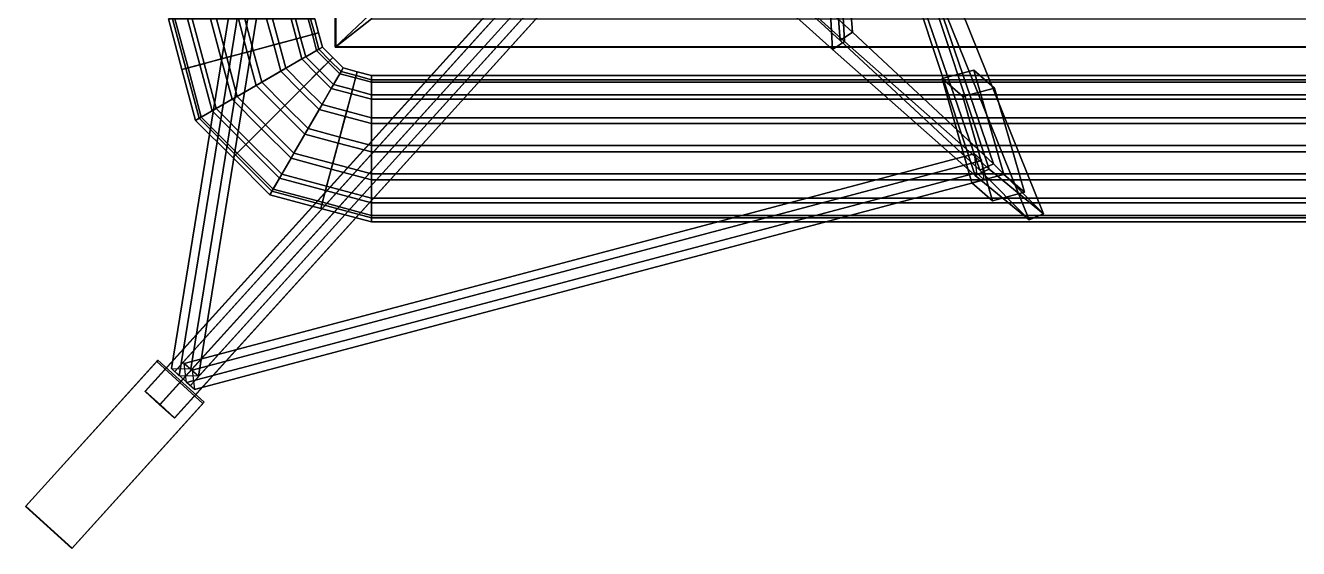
# Model space of a CAD drawing. Extents: x -9.3 to 15.5, y -7 to 5.4.
# Drawn here: x -9.266 to -6.783, y -7.033 to -6.013 of the extents above; entities that cross this region are included whole.
import ezdxf

# ---------------------------------------------------------------- set-up
doc = ezdxf.new("R2010")
doc.units = 0

msp = doc.modelspace()

# ---------------------------------------------------------------- linework, layer by layer
for points in [[(-8.6621, -6.0556, 11), (-8.6621, 5.0556, 11), (-8.6612, 5.055, 11), (-8.6612, -6.055, 11)], [(-8.3912, -5.8, 11), (-8.3912, 4.8, 11), (-8.6621, 5.0556, 11), (-8.6621, -6.0556, 11)], [(-8.6612, -6.055, 10.8), (-8.6612, 5.055, 10.8), (-8.5915, 5.0002, 10.8), (-8.5915, -6.0002, 10.8)], [(-8.6612, -6.055, 11), (-8.6612, 5.055, 11), (-8.6612, 5.055, 10.8), (-8.6612, -6.055, 10.8)], [(-8.9814, -6.682, 12.4928), (-8.9439, -6.6828, 12.5089), (-8.6885, -5.11, 11.9898), (-8.7261, -5.1092, 11.9738)], [(-8.9666, -6.6961, 12.4575), (-8.9814, -6.682, 12.4928), (-8.7261, -5.1092, 11.9738), (-8.7112, -5.1233, 11.9384)], [(-8.9439, -6.6828, 12.5089), (-8.9291, -6.6969, 12.4736), (-8.6737, -5.1241, 11.9545), (-8.6885, -5.11, 11.9898)], [(-8.9291, -6.6969, 12.4736), (-8.9666, -6.6961, 12.4575), (-8.7112, -5.1233, 11.9384), (-8.6737, -5.1241, 11.9545)], [(-7.8835, -5.4575, 12.4424), (-9.0332, -6.7266, 12.4653), (-9.0328, -6.7262, 12.51), (-7.8831, -5.4571, 12.487)], [(-7.855, -5.4837, 12.42), (-9.0047, -6.7528, 12.443), (-9.0332, -6.7266, 12.4653), (-7.8835, -5.4575, 12.4424)], [(-7.8831, -5.4571, 12.487), (-9.0328, -6.7262, 12.51), (-9.0039, -6.7519, 12.5323), (-7.8543, -5.4828, 12.5093)], [(-7.8262, -5.5094, 12.4424), (-8.9759, -6.7786, 12.4653), (-9.0047, -6.7528, 12.443), (-7.855, -5.4837, 12.42)], [(-7.8543, -5.4828, 12.5093), (-9.0039, -6.7519, 12.5323), (-8.9755, -6.7781, 12.51), (-7.8258, -5.509, 12.487)], [(-7.8258, -5.509, 12.487), (-8.9755, -6.7781, 12.51), (-8.9759, -6.7786, 12.4653), (-7.8262, -5.5094, 12.4424)], [(-7.6535, -6.0263, 13.3587), (-7.6757, -5.7373, 12.9911), (-7.8998, -5.5328, 13.0723), (-8.0332, -5.6798, 13.4963)], [(-7.677, -6.0424, 13.3475), (-8.0518, -5.7004, 13.4833), (-7.9192, -5.5543, 13.0619), (-7.6991, -5.7551, 12.9822)], [(-7.6691, -6.0444, 11.5785), (-8.0512, -5.7007, 11.4406), (-7.9105, -5.5451, 11.8591), (-7.6849, -5.748, 11.9404)], [(-7.6924, -6.0602, 11.5904), (-7.7082, -5.7656, 11.9502), (-7.9297, -5.5664, 11.8703), (-8.0696, -5.721, 11.4543)], [(-8.9589, -6.6698, 12.4775), (-8.975, -6.6876, 12.5106), (-8.0643, -5.6813, 13.4936), (-8.0482, -5.6635, 13.4606)], [(-8.975, -6.6876, 12.5106), (-8.9447, -6.715, 12.5106), (-8.034, -5.7087, 13.4937), (-8.0643, -5.6813, 13.4936)], [(-8.9286, -6.6972, 12.4775), (-8.9589, -6.6698, 12.4775), (-8.0482, -5.6635, 13.4606), (-8.0179, -5.6909, 13.4606)], [(-7.677, -6.0424, 13.3475), (-7.6535, -6.0263, 13.3587), (-8.0332, -5.6798, 13.4963), (-8.0518, -5.7004, 13.4833)], [(-8.9447, -6.715, 12.5106), (-8.9286, -6.6972, 12.4775), (-8.0179, -5.6909, 13.4606), (-8.034, -5.7087, 13.4937)], [(-7.6691, -6.0444, 11.5785), (-7.6924, -6.0602, 11.5904), (-8.0696, -5.721, 11.4543), (-8.0512, -5.7007, 11.4406)], [(-7.677, -6.0424, 13.3475), (-7.6991, -5.7551, 12.9822), (-7.5394, -5.9038, 12.7641), (-7.4051, -6.2954, 12.9763)], [(-7.3869, -6.2931, 11.9548), (-7.6691, -6.0444, 11.5785), (-7.6849, -5.748, 11.9404), (-7.5184, -5.8948, 12.1625)], [(-7.6535, -6.0263, 13.3587), (-7.3779, -6.2827, 12.9826), (-7.5131, -5.8887, 12.7692), (-7.6757, -5.7373, 12.9911)], [(-7.414, -6.3057, 11.9618), (-7.5446, -5.9098, 12.1683), (-7.7082, -5.7656, 11.9502), (-7.6924, -6.0602, 11.5904)], [(5.2088, -5.8, 11), (-8.3912, -5.8, 11), (-8.6621, -6.0556, 11), (5.4796, -6.0556, 11)], [(-7.3088, -6.3918, 12.4691), (-7.4829, -5.9604, 12.4663), (-7.5446, -5.9098, 12.1683), (-7.414, -6.3057, 11.9618)], [(-7.4051, -6.2954, 12.9763), (-7.5394, -5.9038, 12.7641), (-7.4829, -5.9604, 12.4663), (-7.3088, -6.3918, 12.4691)], [(-7.2804, -6.3804, 12.4687), (-7.3869, -6.2931, 11.9548), (-7.5184, -5.8948, 12.1625), (-7.4555, -5.9463, 12.4659)], [(-7.3779, -6.2827, 12.9826), (-7.2804, -6.3804, 12.4687), (-7.4555, -5.9463, 12.4659), (-7.5131, -5.8887, 12.7692)], [(-8.9611, -6.0992, 6.7271), (-8.9535, -6.0972, 6.7823), (-8.9795, -6.0001, 6.7823), (-8.9876, -6.0001, 6.7271)], [(-8.9611, -6.0992, 6.7271), (-8.9876, -6.0001, 6.7271), (-8.9748, -6.0001, 6.6727), (-8.9491, -6.096, 6.6727)], [(-8.9262, -6.0898, 6.8298), (-8.9502, -6.0001, 6.8298), (-8.9795, -6.0001, 6.7823), (-8.9535, -6.0972, 6.7823)], [(-8.9179, -6.0876, 6.628), (-8.9491, -6.096, 6.6727), (-8.9748, -6.0001, 6.6727), (-8.9414, -6.0001, 6.628)], [(-8.9262, -6.0898, 6.8298), (-8.8844, -6.0786, 6.8632), (-8.9054, -6.0001, 6.8632), (-8.9502, -6.0001, 6.8298)], [(-8.9179, -6.0876, 6.628), (-8.9414, -6.0001, 6.628), (-8.8939, -6.0001, 6.5986), (-8.8736, -6.0757, 6.5986)], [(-8.8337, -6.0651, 6.876), (-8.8511, -6.0001, 6.876), (-8.9054, -6.0001, 6.8632), (-8.8844, -6.0786, 6.8632)], [(-8.8221, -6.0619, 6.5906), (-8.8736, -6.0757, 6.5986), (-8.8939, -6.0001, 6.5986), (-8.8386, -6.0001, 6.5906)], [(-8.8337, -6.0651, 6.876), (-8.7822, -6.0512, 6.868), (-8.7959, -6.0001, 6.868), (-8.8511, -6.0001, 6.876)], [(-8.8221, -6.0619, 6.5906), (-8.8386, -6.0001, 6.5906), (-8.7843, -6.0001, 6.6034), (-8.7714, -6.0483, 6.6034)], [(-8.7378, -6.0394, 6.8386), (-8.7483, -6.0001, 6.8386), (-8.7959, -6.0001, 6.868), (-8.7822, -6.0512, 6.868)], [(-8.7296, -6.0372, 6.6368), (-8.7714, -6.0483, 6.6034), (-8.7843, -6.0001, 6.6034), (-8.7395, -6.0001, 6.6368)], [(-8.7378, -6.0394, 6.8386), (-8.7067, -6.031, 6.7939), (-8.715, -6.0001, 6.7939), (-8.7483, -6.0001, 6.8386)], [(-8.7296, -6.0372, 6.6368), (-8.7395, -6.0001, 6.6368), (-8.7102, -6.0001, 6.6843), (-8.7022, -6.0298, 6.6843)], [(-8.6947, -6.0278, 6.7395), (-8.7021, -6.0001, 6.7395), (-8.715, -6.0001, 6.7939), (-8.7067, -6.031, 6.7939)], [(-8.6947, -6.0278, 6.7395), (-8.7022, -6.0298, 6.6843), (-8.7102, -6.0001, 6.6843), (-8.7021, -6.0001, 6.7395)], [(5.4788, -6.055, 10.8), (-8.6612, -6.055, 10.8), (-8.5915, -6.0002, 10.8), (5.4088, -6, 10.8)], [(-8.7378, -6.0394, 6.8386), (-8.7273, -6.0786, 6.8386), (-8.6984, -6.0619, 6.7939), (-8.7067, -6.031, 6.7939)], [(-8.7296, -6.0372, 6.6368), (-8.7022, -6.0298, 6.6843), (-8.6943, -6.0595, 6.6843), (-8.7197, -6.0742, 6.6368)], [(-8.6947, -6.0278, 6.7395), (-8.7067, -6.031, 6.7939), (-8.6984, -6.0619, 6.7939), (-8.6873, -6.0555, 6.7395)], [(-8.6947, -6.0278, 6.7395), (-8.6873, -6.0555, 6.7395), (-8.6943, -6.0595, 6.6843), (-8.7022, -6.0298, 6.6843)], [(-7.6535, -6.0263, 13.3587), (-7.677, -6.0424, 13.3475), (-7.4051, -6.2954, 12.9763), (-7.3779, -6.2827, 12.9826)], [(-8.8337, -6.0651, 6.876), (-8.8163, -6.13, 6.876), (-8.7685, -6.1024, 6.868), (-8.7822, -6.0512, 6.868)], [(-8.8221, -6.0619, 6.5906), (-8.7714, -6.0483, 6.6034), (-8.7585, -6.0966, 6.6034), (-8.8055, -6.1237, 6.5906)], [(-8.7378, -6.0394, 6.8386), (-8.7822, -6.0512, 6.868), (-8.7685, -6.1024, 6.868), (-8.7273, -6.0786, 6.8386)], [(-8.7296, -6.0372, 6.6368), (-8.7197, -6.0742, 6.6368), (-8.7585, -6.0966, 6.6034), (-8.7714, -6.0483, 6.6034)], [(-8.667, -6.0758, 6.7395), (-8.6873, -6.0555, 6.7395), (-8.6984, -6.0619, 6.7939), (-8.6758, -6.0845, 6.7939)], [(-8.667, -6.0758, 6.7395), (-8.6725, -6.0813, 6.6843), (-8.6943, -6.0595, 6.6843), (-8.6873, -6.0555, 6.7395)], [(5.4796, -6.0556, 11), (-8.6621, -6.0556, 11), (-8.6612, -6.055, 11), (5.4788, -6.055, 11)], [(5.4788, -6.055, 11), (-8.6612, -6.055, 11), (-8.6612, -6.055, 10.8), (5.4788, -6.055, 10.8)], [(-7.3869, -6.2931, 11.9548), (-7.414, -6.3057, 11.9618), (-7.6924, -6.0602, 11.5904), (-7.6691, -6.0444, 11.5785)], [(-8.9262, -6.0898, 6.8298), (-8.9021, -6.1795, 6.8298), (-8.8634, -6.1571, 6.8632), (-8.8844, -6.0786, 6.8632)], [(-8.9179, -6.0876, 6.628), (-8.8736, -6.0757, 6.5986), (-8.8534, -6.1514, 6.5986), (-8.8945, -6.1751, 6.628)], [(-8.8337, -6.0651, 6.876), (-8.8844, -6.0786, 6.8632), (-8.8634, -6.1571, 6.8632), (-8.8163, -6.13, 6.876)], [(-8.8221, -6.0619, 6.5906), (-8.8055, -6.1237, 6.5906), (-8.8534, -6.1514, 6.5986), (-8.8736, -6.0757, 6.5986)], [(-8.6986, -6.1073, 6.8386), (-8.7273, -6.0786, 6.8386), (-8.7685, -6.1024, 6.868), (-8.731, -6.1398, 6.868)], [(-8.6926, -6.1013, 6.6368), (-8.7232, -6.1319, 6.6034), (-8.7585, -6.0966, 6.6034), (-8.7197, -6.0742, 6.6368)], [(-8.6986, -6.1073, 6.8386), (-8.6758, -6.0845, 6.7939), (-8.6984, -6.0619, 6.7939), (-8.7273, -6.0786, 6.8386)], [(-8.6926, -6.1013, 6.6368), (-8.7197, -6.0742, 6.6368), (-8.6943, -6.0595, 6.6843), (-8.6725, -6.0813, 6.6843)], [(-8.6926, -6.1013, 6.6368), (-8.6725, -6.0813, 6.6843), (-8.6508, -6.103, 6.6843), (-8.6655, -6.1284, 6.6368)], [(-8.667, -6.0758, 6.7395), (-8.6758, -6.0845, 6.7939), (-8.6532, -6.1072, 6.7939), (-8.6468, -6.096, 6.7395)], [(-8.667, -6.0758, 6.7395), (-8.6468, -6.096, 6.7395), (-8.6508, -6.103, 6.6843), (-8.6725, -6.0813, 6.6843)], [(-8.9611, -6.0992, 6.7271), (-8.9491, -6.096, 6.6727), (-8.9234, -6.1918, 6.6727), (-8.9345, -6.1982, 6.7271)], [(-8.9611, -6.0992, 6.7271), (-8.9345, -6.1982, 6.7271), (-8.9275, -6.1942, 6.7823), (-8.9535, -6.0972, 6.7823)], [(-8.9262, -6.0898, 6.8298), (-8.9535, -6.0972, 6.7823), (-8.9275, -6.1942, 6.7823), (-8.9021, -6.1795, 6.8298)], [(-8.9179, -6.0876, 6.628), (-8.8945, -6.1751, 6.628), (-8.9234, -6.1918, 6.6727), (-8.9491, -6.096, 6.6727)], [(-8.7688, -6.1775, 6.876), (-8.731, -6.1398, 6.868), (-8.7685, -6.1024, 6.868), (-8.8163, -6.13, 6.876)], [(-8.7603, -6.169, 6.5906), (-8.8055, -6.1237, 6.5906), (-8.7585, -6.0966, 6.6034), (-8.7232, -6.1319, 6.6034)], [(-8.6986, -6.1073, 6.8386), (-8.731, -6.1398, 6.868), (-8.6936, -6.1772, 6.868), (-8.6699, -6.1361, 6.8386)], [(-8.6926, -6.1013, 6.6368), (-8.6655, -6.1284, 6.6368), (-8.6878, -6.1672, 6.6034), (-8.7232, -6.1319, 6.6034)], [(-8.6986, -6.1073, 6.8386), (-8.6699, -6.1361, 6.8386), (-8.6532, -6.1072, 6.7939), (-8.6758, -6.0845, 6.7939)], [(-8.6306, -6.1466, 6.8386), (-8.6223, -6.1154, 6.7939), (-8.6532, -6.1072, 6.7939), (-8.6699, -6.1361, 6.8386)], [(-8.6284, -6.1383, 6.6368), (-8.6655, -6.1284, 6.6368), (-8.6508, -6.103, 6.6843), (-8.6211, -6.111, 6.6843)], [(-8.6191, -6.1035, 6.7395), (-8.6468, -6.096, 6.7395), (-8.6532, -6.1072, 6.7939), (-8.6223, -6.1154, 6.7939)], [(-8.6191, -6.1035, 6.7395), (-8.6211, -6.111, 6.6843), (-8.6508, -6.103, 6.6843), (-8.6468, -6.096, 6.7395)], [(-8.6191, -6.1035, 6.7395), (-8.6223, -6.1154, 6.7939), (-8.5914, -6.1237, 6.7939), (-8.5914, -6.1109, 6.7395)], [(-8.6191, -6.1035, 6.7395), (-8.5914, -6.1109, 6.7395), (-8.5914, -6.1189, 6.6843), (-8.6211, -6.111, 6.6843)], [(-7.4203, -6.32, 11.8994), (-7.4785, -6.1169, 12.0014), (-7.4164, -6.1004, 11.9805), (-7.3582, -6.3035, 11.8785)], [(-7.4785, -6.1169, 12.0014), (-7.4381, -6.1518, 12.094), (-7.376, -6.1354, 12.0731), (-7.4164, -6.1004, 11.9805)], [(-7.376, -6.1354, 12.0731), (-7.3178, -6.3384, 11.9711), (-7.3582, -6.3035, 11.8785), (-7.4164, -6.1004, 11.9805)], [(-8.7688, -6.1775, 6.876), (-8.8163, -6.13, 6.876), (-8.8634, -6.1571, 6.8632), (-8.8059, -6.2146, 6.8632)], [(-8.7603, -6.169, 6.5906), (-8.798, -6.2067, 6.5986), (-8.8534, -6.1514, 6.5986), (-8.8055, -6.1237, 6.5906)], [(-8.7603, -6.169, 6.5906), (-8.7232, -6.1319, 6.6034), (-8.6878, -6.1672, 6.6034), (-8.715, -6.2142, 6.5906)], [(-8.6284, -6.1383, 6.6368), (-8.6396, -6.1801, 6.6034), (-8.6878, -6.1672, 6.6034), (-8.6655, -6.1284, 6.6368)], [(-8.6306, -6.1466, 6.8386), (-8.5914, -6.1571, 6.8386), (-8.5914, -6.1237, 6.7939), (-8.6223, -6.1154, 6.7939)], [(-8.6284, -6.1383, 6.6368), (-8.6211, -6.111, 6.6843), (-8.5914, -6.1189, 6.6843), (-8.5914, -6.1483, 6.6368)], [(-1.5948, -6.1109, 6.7395), (-1.5948, -6.1189, 6.6843), (-8.5914, -6.1189, 6.6843), (-8.5914, -6.1109, 6.7395)], [(-1.5948, -6.1109, 6.7395), (-8.5914, -6.1109, 6.7395), (-8.5914, -6.1237, 6.7939), (-1.5948, -6.1237, 6.7939)], [(-1.5948, -6.1483, 6.6368), (-8.5914, -6.1483, 6.6368), (-8.5914, -6.1189, 6.6843), (-1.5948, -6.1189, 6.6843)], [(-1.5948, -6.1571, 6.8386), (-1.5948, -6.1237, 6.7939), (-8.5914, -6.1237, 6.7939), (-8.5914, -6.1571, 6.8386)], [(-7.4785, -6.1169, 12.0014), (-7.4203, -6.32, 11.8994), (-7.3799, -6.3549, 11.992), (-7.4381, -6.1518, 12.094)], [(-8.8365, -6.2452, 6.8298), (-8.8059, -6.2146, 6.8632), (-8.8634, -6.1571, 6.8632), (-8.9021, -6.1795, 6.8298)], [(-8.8304, -6.2392, 6.628), (-8.8945, -6.1751, 6.628), (-8.8534, -6.1514, 6.5986), (-8.798, -6.2067, 6.5986)], [(-8.7688, -6.1775, 6.876), (-8.7212, -6.225, 6.876), (-8.6936, -6.1772, 6.868), (-8.731, -6.1398, 6.868)], [(-8.6306, -6.1466, 6.8386), (-8.6699, -6.1361, 6.8386), (-8.6936, -6.1772, 6.868), (-8.6425, -6.1909, 6.868)], [(-8.6306, -6.1466, 6.8386), (-8.6425, -6.1909, 6.868), (-8.5914, -6.2046, 6.868), (-8.5914, -6.1571, 6.8386)], [(-8.6284, -6.1383, 6.6368), (-8.5914, -6.1483, 6.6368), (-8.5914, -6.193, 6.6034), (-8.6396, -6.1801, 6.6034)], [(-1.5948, -6.1483, 6.6368), (-1.5948, -6.193, 6.6034), (-8.5914, -6.193, 6.6034), (-8.5914, -6.1483, 6.6368)], [(-1.5948, -6.1571, 6.8386), (-8.5914, -6.1571, 6.8386), (-8.5914, -6.2046, 6.868), (-1.5948, -6.2046, 6.868)], [(-7.4381, -6.1518, 12.094), (-7.3799, -6.3549, 11.992), (-7.3178, -6.3384, 11.9711), (-7.376, -6.1354, 12.0731)], [(-8.8365, -6.2452, 6.8298), (-8.9021, -6.1795, 6.8298), (-8.9275, -6.1942, 6.7823), (-8.8565, -6.2652, 6.7823)], [(-8.8304, -6.2392, 6.628), (-8.8532, -6.262, 6.6727), (-8.9234, -6.1918, 6.6727), (-8.8945, -6.1751, 6.628)], [(-8.7688, -6.1775, 6.876), (-8.8059, -6.2146, 6.8632), (-8.7484, -6.2721, 6.8632), (-8.7212, -6.225, 6.876)], [(-8.7603, -6.169, 6.5906), (-8.715, -6.2142, 6.5906), (-8.7426, -6.2621, 6.5986), (-8.798, -6.2067, 6.5986)], [(-8.6563, -6.2424, 6.876), (-8.6425, -6.1909, 6.868), (-8.6936, -6.1772, 6.868), (-8.7212, -6.225, 6.876)], [(-8.6532, -6.2308, 6.5906), (-8.715, -6.2142, 6.5906), (-8.6878, -6.1672, 6.6034), (-8.6396, -6.1801, 6.6034)], [(-8.6532, -6.2308, 6.5906), (-8.6396, -6.1801, 6.6034), (-8.5914, -6.193, 6.6034), (-8.5914, -6.2474, 6.5906)], [(-8.862, -6.2707, 6.7271), (-8.9345, -6.1982, 6.7271), (-8.9234, -6.1918, 6.6727), (-8.8532, -6.262, 6.6727)], [(-8.862, -6.2707, 6.7271), (-8.8565, -6.2652, 6.7823), (-8.9275, -6.1942, 6.7823), (-8.9345, -6.1982, 6.7271)], [(-8.8304, -6.2392, 6.628), (-8.798, -6.2067, 6.5986), (-8.7426, -6.2621, 6.5986), (-8.7664, -6.3032, 6.628)], [(-8.6563, -6.2424, 6.876), (-8.5914, -6.2598, 6.876), (-8.5914, -6.2046, 6.868), (-8.6425, -6.1909, 6.868)], [(-1.5948, -6.2474, 6.5906), (-8.5914, -6.2474, 6.5906), (-8.5914, -6.193, 6.6034), (-1.5948, -6.193, 6.6034)], [(-1.5948, -6.2598, 6.876), (-1.5948, -6.2046, 6.868), (-8.5914, -6.2046, 6.868), (-8.5914, -6.2598, 6.876)], [(-8.8365, -6.2452, 6.8298), (-8.7708, -6.3109, 6.8298), (-8.7484, -6.2721, 6.8632), (-8.8059, -6.2146, 6.8632)], [(-8.6563, -6.2424, 6.876), (-8.7212, -6.225, 6.876), (-8.7484, -6.2721, 6.8632), (-8.6699, -6.2931, 6.8632)], [(-8.6532, -6.2308, 6.5906), (-8.667, -6.2824, 6.5986), (-8.7426, -6.2621, 6.5986), (-8.715, -6.2142, 6.5906)], [(-8.6532, -6.2308, 6.5906), (-8.5914, -6.2474, 6.5906), (-8.5914, -6.3026, 6.5986), (-8.667, -6.2824, 6.5986)], [(-8.8365, -6.2452, 6.8298), (-8.8565, -6.2652, 6.7823), (-8.7855, -6.3363, 6.7823), (-8.7708, -6.3109, 6.8298)], [(-8.8304, -6.2392, 6.628), (-8.7664, -6.3032, 6.628), (-8.7831, -6.3321, 6.6727), (-8.8532, -6.262, 6.6727)], [(-8.6563, -6.2424, 6.876), (-8.6699, -6.2931, 6.8632), (-8.5914, -6.3142, 6.8632), (-8.5914, -6.2598, 6.876)], [(-1.5948, -6.2474, 6.5906), (-1.5948, -6.3026, 6.5986), (-8.5914, -6.3026, 6.5986), (-8.5914, -6.2474, 6.5906)], [(-8.9566, -6.672, 12.475), (-8.9411, -6.6853, 12.5104), (-7.4006, -6.2767, 11.9924), (-7.4161, -6.2633, 11.9571)], [(-8.9521, -6.7093, 12.459), (-8.9566, -6.672, 12.475), (-7.4161, -6.2633, 11.9571), (-7.4116, -6.3006, 11.941)], [(-8.9411, -6.6853, 12.5104), (-8.9366, -6.7226, 12.4944), (-7.3961, -6.3139, 11.9764), (-7.4006, -6.2767, 11.9924)], [(-8.862, -6.2707, 6.7271), (-8.8532, -6.262, 6.6727), (-8.7831, -6.3321, 6.6727), (-8.7895, -6.3433, 6.7271)], [(-8.862, -6.2707, 6.7271), (-8.7895, -6.3433, 6.7271), (-8.7855, -6.3363, 6.7823), (-8.8565, -6.2652, 6.7823)], [(-8.6811, -6.3349, 6.8298), (-8.6699, -6.2931, 6.8632), (-8.7484, -6.2721, 6.8632), (-8.7708, -6.3109, 6.8298)], [(-8.6789, -6.3267, 6.628), (-8.7664, -6.3032, 6.628), (-8.7426, -6.2621, 6.5986), (-8.667, -6.2824, 6.5986)], [(-8.6789, -6.3267, 6.628), (-8.667, -6.2824, 6.5986), (-8.5914, -6.3026, 6.5986), (-8.5914, -6.3501, 6.628)], [(-1.5948, -6.2598, 6.876), (-8.5914, -6.2598, 6.876), (-8.5914, -6.3142, 6.8632), (-1.5948, -6.3142, 6.8632)], [(-8.9366, -6.7226, 12.4944), (-8.9521, -6.7093, 12.459), (-7.4116, -6.3006, 11.941), (-7.3961, -6.3139, 11.9764)], [(-8.6789, -6.3267, 6.628), (-8.6872, -6.3578, 6.6727), (-8.7831, -6.3321, 6.6727), (-8.7664, -6.3032, 6.628)], [(-8.6811, -6.3349, 6.8298), (-8.5914, -6.3589, 6.8298), (-8.5914, -6.3142, 6.8632), (-8.6699, -6.2931, 6.8632)], [(-1.5948, -6.3501, 6.628), (-8.5914, -6.3501, 6.628), (-8.5914, -6.3026, 6.5986), (-1.5948, -6.3026, 6.5986)], [(-7.3799, -6.3549, 11.992), (-7.4203, -6.32, 11.8994), (-7.3582, -6.3035, 11.8785), (-7.3178, -6.3384, 11.9711)], [(-7.2804, -6.3804, 12.4687), (-7.3088, -6.3918, 12.4691), (-7.414, -6.3057, 11.9618), (-7.3869, -6.2931, 11.9548)], [(-7.3779, -6.2827, 12.9826), (-7.4051, -6.2954, 12.9763), (-7.3088, -6.3918, 12.4691), (-7.2804, -6.3804, 12.4687)], [(-8.6904, -6.3698, 6.7271), (-8.7895, -6.3433, 6.7271), (-8.7831, -6.3321, 6.6727), (-8.6872, -6.3578, 6.6727)], [(-8.6811, -6.3349, 6.8298), (-8.7708, -6.3109, 6.8298), (-8.7855, -6.3363, 6.7823), (-8.6884, -6.3623, 6.7823)], [(-8.6789, -6.3267, 6.628), (-8.5914, -6.3501, 6.628), (-8.5914, -6.3835, 6.6727), (-8.6872, -6.3578, 6.6727)], [(-1.5948, -6.3589, 6.8298), (-1.5948, -6.3142, 6.8632), (-8.5914, -6.3142, 6.8632), (-8.5914, -6.3589, 6.8298)], [(-8.6904, -6.3698, 6.7271), (-8.6884, -6.3623, 6.7823), (-8.7855, -6.3363, 6.7823), (-8.7895, -6.3433, 6.7271)], [(-8.6811, -6.3349, 6.8298), (-8.6884, -6.3623, 6.7823), (-8.5914, -6.3883, 6.7823), (-8.5914, -6.3589, 6.8298)], [(-1.5948, -6.3501, 6.628), (-1.5948, -6.3835, 6.6727), (-8.5914, -6.3835, 6.6727), (-8.5914, -6.3501, 6.628)], [(-8.6904, -6.3698, 6.7271), (-8.6872, -6.3578, 6.6727), (-8.5914, -6.3835, 6.6727), (-8.5914, -6.3963, 6.7271)], [(-8.6904, -6.3698, 6.7271), (-8.5914, -6.3963, 6.7271), (-8.5914, -6.3883, 6.7823), (-8.6884, -6.3623, 6.7823)], [(-1.5948, -6.3589, 6.8298), (-8.5914, -6.3589, 6.8298), (-8.5914, -6.3883, 6.7823), (-1.5948, -6.3883, 6.7823)], [(-1.5948, -6.3963, 6.7271), (-8.5914, -6.3963, 6.7271), (-8.5914, -6.3835, 6.6727), (-1.5948, -6.3835, 6.6727)], [(-1.5948, -6.3963, 6.7271), (-1.5948, -6.3883, 6.7823), (-8.5914, -6.3883, 6.7823), (-8.5914, -6.3963, 6.7271)], [(-9.2664, -6.951, 12.4826), (-9.2658, -6.9503, 12.5528), (-9.008, -6.6658, 12.5477), (-9.0103, -6.6684, 12.2871)], [(-9.1762, -7.0327, 12.4826), (-9.2664, -6.951, 12.4826), (-9.0103, -6.6684, 12.2871), (-8.9201, -6.7502, 12.2871)], [(-9.2658, -6.9503, 12.5528), (-9.1755, -7.032, 12.5529), (-8.9178, -6.7475, 12.5477), (-9.008, -6.6658, 12.5477)], [(-9.0103, -6.6684, 12.2871), (-9.008, -6.6658, 12.5477), (-8.9178, -6.7475, 12.5477), (-8.9201, -6.7502, 12.2871)], [(-9.1755, -7.032, 12.5529), (-9.1762, -7.0327, 12.4826), (-8.9201, -6.7502, 12.2871), (-8.9178, -6.7475, 12.5477)], [(-9.1762, -7.0327, 12.4826), (-9.1755, -7.032, 12.5529), (-9.2658, -6.9503, 12.5528), (-9.2664, -6.951, 12.4826)]]:
    msp.add_3dface(points)

doc.saveas('drawing.dxf')
